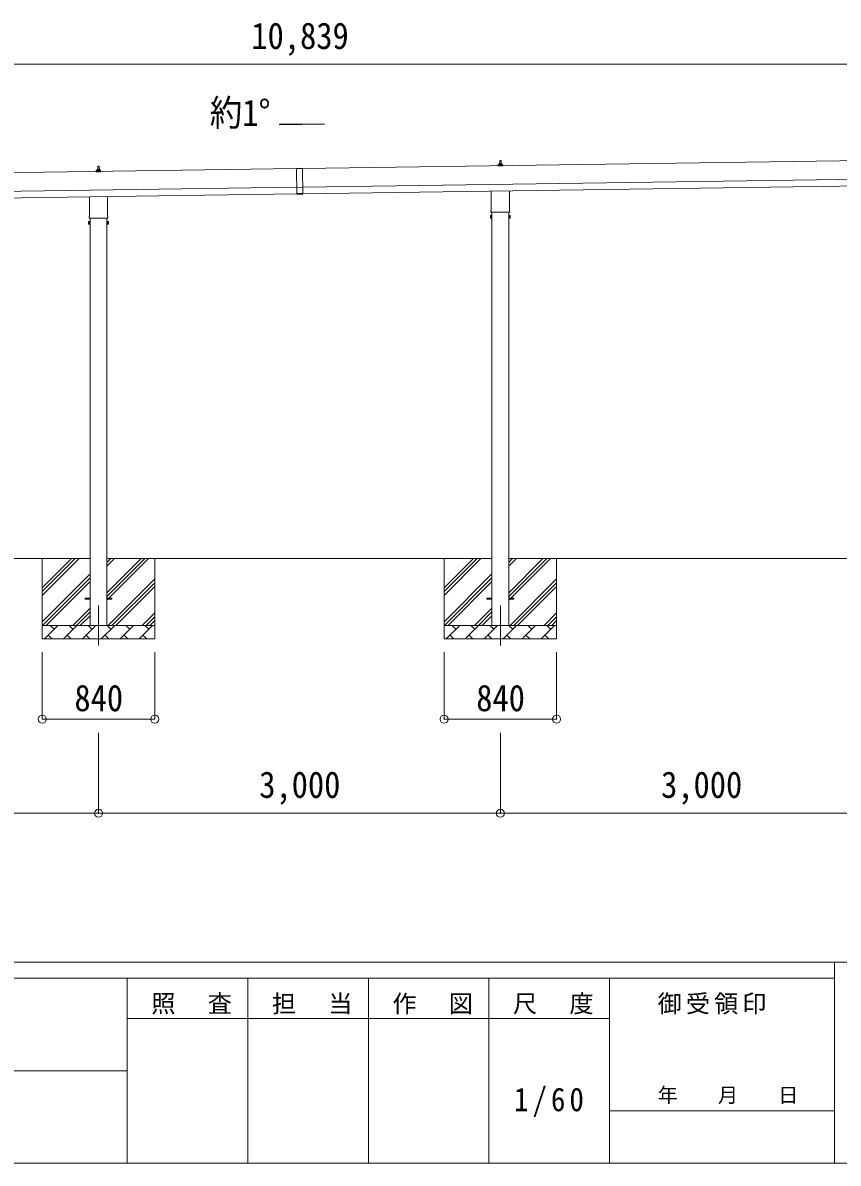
# Model space of a CAD drawing. Units: millimetres at full size, sheet at 1:60. Extents: x -16864 to 16864, y -11640 to 11640.
# Drawn here: x 4623 to 10710, y -11640 to -3130 of the extents above; entities that cross this region are included whole.
import ezdxf
from ezdxf.enums import TextEntityAlignment as Align

# ---------------------------------------------------------------- set-up
doc = ezdxf.new("R2010")
doc.units = ezdxf.units.MM
doc.header["$LTSCALE"] = 60
doc.header["$PDMODE"] = 32
doc.header["$PDSIZE"] = 60
doc.linetypes.add('CHAIN1', pattern=[8, 5, -1, 1, -1])
for name, color, linetype, lineweight in [('0-1_Defpoints', 7, 'CHAIN1', 9), ('0-2_TEXT1', 4, 'Continuous', 9), ('0-3_SHAPE', 7, 'Continuous', 9), ('0-7_PARTS2', 7, 'Continuous', 9), ('0-8_TABLE1', 6, 'Continuous', 9), ('F-0', 7, 'Continuous', 9)]:
    doc.layers.add(name, color=color, linetype=linetype, lineweight=lineweight)
doc.styles.add('ＭＳ ゴシック', font='')
doc.styles.get('ＭＳ ゴシック').set_extended_font_data('MS Gothic')

msp = doc.modelspace()

# ---------------------------------------------------------------- linework, layer by layer
at = {"layer": '0-1_Defpoints'}
for p, q in [((5188, -7477.47), (5188, -7826.47)), ((8188, -7477.47), (8188, -7826.47))]:
    msp.add_line(p, q, dxfattribs=at)
at = {"layer": '0-2_TEXT1'}
for p, q in [((6875.91, -3886.64), (6539.91, -3891.44)), ((12075.7, -4139.81), (6710.75, -4216.45)), ((8182.31, -4182.5), (8183.04, -4158.97)), ((8184.04, -4158), (8192.58, -4158)), ((8193.58, -4158.97), (8194.31, -4182.5)), ((6665.75, -4217.1), (1300.8, -4293.74)), ((5170.06, -4240.86), (5170.06, -4233.14)), ((5206.56, -4240.86), (5170.06, -4240.86)), ((5170.44, -4232.36), (5206.18, -4232.36)), ((5170.82, -4232.17), (5177.55, -4230.54)), ((5177.93, -4230.36), (5198.69, -4230.36)), ((5178.31, -4229.57), (5178.31, -4225.36)), ((5179.31, -4225.36), (5197.31, -4225.36)), ((5182.31, -4225.36), (5183.04, -4201.83)), ((5184.04, -4200.86), (5192.58, -4200.86)), ((5193.58, -4201.83), (5194.31, -4225.36)), ((5198.31, -4229.57), (5198.31, -4225.36)), ((5205.8, -4232.17), (5199.07, -4230.54)), ((5206.56, -4240.86), (5206.56, -4233.14)), ((6665.74, -4216.1), (6710.73, -4215.45)), ((6665.74, -4216.1), (6668.49, -4408.58)), ((6710.75, -4216.45), (6665.75, -4217.1)), ((6710.73, -4215.45), (6713.48, -4407.93)), ((8170.06, -4198), (8170.06, -4190.28)), ((8206.56, -4198), (8170.06, -4198)), ((8170.44, -4189.5), (8206.18, -4189.5)), ((8170.82, -4189.31), (8177.55, -4187.68)), ((8177.93, -4187.5), (8198.69, -4187.5)), ((8178.31, -4186.71), (8178.31, -4182.5)), ((8179.31, -4182.5), (8197.31, -4182.5)), ((8198.31, -4186.71), (8198.31, -4182.5)), ((8205.8, -4189.31), (8199.07, -4187.68)), ((8206.56, -4198), (8206.56, -4190.28)), ((6712.75, -4356.44), (12077.7, -4279.8)), ((6713.46, -4406.43), (12078.41, -4329.79)), ((1302.8, -4433.72), (6667.75, -4357.08)), ((1303.51, -4483.72), (6668.47, -4407.08)), ((6712.76, -4357.44), (6667.77, -4358.08)), ((6713.41, -4402.93), (6668.42, -4403.58)), ((6713.48, -4407.93), (6668.49, -4408.58)), ((8119.7, -4531.98), (8119.7, -4386.34)), ((8256.3, -4384.39), (8256.3, -4531.98)), ((5119.7, -4574.84), (5119.7, -4429.2)), ((5256.3, -4427.25), (5256.3, -4574.84)), ((5118, -4583.61), (5118, -4578.11)), ((5255.94, -4587.11), (5120.07, -4587.11)), ((5125.5, -4587.11), (5125.5, -7627.47)), ((5250.5, -7627.47), (5250.5, -4587.11)), ((5258, -4578.11), (5258, -4583.61)), ((8114, -4570.26), (8114.76, -4568.94)), ((8114, -4570.26), (8114, -4587.26)), ((8114, -4587.26), (8114.76, -4588.57)), ((8121, -4573.85), (8114.76, -4573.85)), ((8121, -4583.66), (8114.76, -4583.66)), ((8121, -4588.57), (8114.76, -4588.57)), ((8118, -4540.76), (8118, -4535.26)), ((8255.94, -4544.26), (8120.07, -4544.26)), ((8123.5, -4587.96), (8121, -4587.96)), ((8125.5, -4544.26), (8125.5, -7627.47)), ((8250.5, -7627.47), (8250.5, -4544.26)), ((8252.5, -4587.96), (8255, -4587.96)), ((8255, -4573.85), (8261.24, -4573.85)), ((8255, -4583.66), (8261.24, -4583.66)), ((8255, -4588.57), (8261.24, -4588.57)), ((8258, -4535.26), (8258, -4540.76)), ((8262, -4570.26), (8261.24, -4568.94)), ((8262, -4587.26), (8261.24, -4588.57)), ((8262, -4570.26), (8262, -4587.26)), ((5114, -4613.11), (5114.76, -4611.8)), ((5114, -4613.11), (5114, -4630.11)), ((5114, -4630.11), (5114.76, -4631.43)), ((5121, -4616.71), (5114.76, -4616.71)), ((5121, -4626.52), (5114.76, -4626.52)), ((5121, -4631.43), (5114.76, -4631.43)), ((5123.5, -4630.81), (5121, -4630.81)), ((5252.5, -4630.81), (5255, -4630.81)), ((5255, -4616.71), (5261.24, -4616.71)), ((5255, -4626.52), (5261.24, -4626.52)), ((5255, -4631.43), (5261.24, -4631.43)), ((5262, -4613.11), (5261.24, -4611.8)), ((5262, -4630.11), (5261.24, -4631.43)), ((5262, -4613.11), (5262, -4630.11)), ((5088, -7422.97), (5125.5, -7422.97)), ((5088, -7431.97), (5088, -7422.97)), ((5088, -7422.97), (5125.5, -7422.97)), ((5088, -7431.97), (5088, -7422.97)), ((5088, -7431.97), (5125.5, -7431.97)), ((5088, -7431.97), (5125.5, -7431.97)), ((5250.5, -7422.97), (5288, -7422.97)), ((5250.5, -7422.97), (5288, -7422.97)), ((5250.5, -7431.97), (5288, -7431.97)), ((5250.5, -7431.97), (5288, -7431.97)), ((5288, -7431.97), (5288, -7422.97)), ((5288, -7431.97), (5288, -7422.97)), ((8088, -7422.97), (8125.5, -7422.97)), ((8088, -7431.97), (8088, -7422.97)), ((8088, -7422.97), (8125.5, -7422.97)), ((8088, -7431.97), (8088, -7422.97)), ((8088, -7431.97), (8125.5, -7431.97)), ((8088, -7431.97), (8125.5, -7431.97)), ((8250.5, -7422.97), (8288, -7422.97)), ((8250.5, -7422.97), (8288, -7422.97)), ((8250.5, -7431.97), (8288, -7431.97)), ((8250.5, -7431.97), (8288, -7431.97)), ((8288, -7431.97), (8288, -7422.97)), ((8288, -7431.97), (8288, -7422.97))]:
    msp.add_line(p, q, dxfattribs=at)
for points in [[(8121, -4588.57), (8121, -4568.94), (8114.76, -4568.94)], [(8121, -4587.96), (8121, -4569.56), (8123.5, -4569.56)], [(8255, -4587.96), (8255, -4569.56), (8252.5, -4569.56)], [(8255, -4588.57), (8255, -4568.94), (8261.24, -4568.94)], [(5121, -4631.43), (5121, -4611.8), (5114.76, -4611.8)], [(5121, -4630.81), (5121, -4612.41), (5123.5, -4612.41)], [(5255, -4630.81), (5255, -4612.41), (5252.5, -4612.41)], [(5255, -4631.43), (5255, -4611.8), (5261.24, -4611.8)]]:
    msp.add_lwpolyline(points, dxfattribs=at)
for points in [[(8123.5, -4589.26), (8123.5, -4568.26), (8125.5, -4568.26), (8125.5, -4589.26)], [(8252.5, -4589.26), (8252.5, -4568.26), (8250.5, -4568.26), (8250.5, -4589.26)], [(5123.5, -4632.11), (5123.5, -4611.11), (5125.5, -4611.11), (5125.5, -4632.11)], [(5252.5, -4632.11), (5252.5, -4611.11), (5250.5, -4611.11), (5250.5, -4632.11)]]:
    msp.add_lwpolyline(points, close=True, dxfattribs=at)
for centre, radius, start, end in [((8184.04, -4159), 1, 90, 178.60509), ((8192.58, -4159), 1, 1.39491, 90), ((5171.06, -4233.14), 1, 103.62699, 180), ((5177.31, -4229.57), 1, 283.62699, 0), ((5182.4, -4225.99), 4.13, 90, 171.17633), ((5179.31, -4226.36), 1, 90, 180), ((5184.04, -4201.86), 1, 90, 178.60509), ((5191.64, -4225.36), 4.83, 133.60282, 180), ((5184.98, -4225.36), 4.83, 0, 46.39718), ((5192.58, -4201.86), 1, 1.39491, 90), ((5194.22, -4225.99), 4.13, 8.82367, 90), ((5197.31, -4226.36), 1, 0, 90), ((5199.31, -4229.57), 1, 180, 256.37301), ((5205.56, -4233.14), 1, 0, 76.37301), ((8171.06, -4190.28), 1, 103.62699, 180), ((8177.31, -4186.71), 1, 283.62699, 0), ((8182.4, -4183.13), 4.13, 90, 171.17633), ((8179.31, -4183.5), 1, 90, 180), ((8191.64, -4182.5), 4.83, 133.60282, 180), ((8184.98, -4182.5), 4.83, 0, 46.39718), ((8194.22, -4183.13), 4.13, 8.82367, 90), ((8197.31, -4183.5), 1, 0, 90), ((8199.31, -4186.71), 1, 180, 256.37301), ((8205.56, -4190.28), 1, 0, 76.37301), ((5122, -4578.11), 4, 125.09963, 180), ((5122, -4583.61), 4, 180, 194.47751), ((5122, -4583.61), 4, 194.47751, 241.04498), ((5254, -4583.61), 4, 298.95502, 345.52249), ((5254, -4578.11), 4, 0, 54.90037), ((5254, -4583.61), 4, 345.52249, 0), ((8130.24, -4578.76), 16.24, 162.41205, 197.58795), ((8118.35, -4571.4), 4.34, 145.61575, 214.38425), ((8118.35, -4586.12), 4.34, 145.61575, 214.38425), ((8122, -4535.26), 4, 125.09963, 180), ((8122, -4540.76), 4, 180, 194.47751), ((8122, -4540.76), 4, 194.47751, 241.04498), ((8254, -4540.76), 4, 298.95502, 345.52249), ((8254, -4535.26), 4, 0, 54.90037), ((8254, -4540.76), 4, 345.52249, 0), ((8245.76, -4578.76), 16.24, 342.41205, 17.58795), ((8257.66, -4571.4), 4.34, 325.61575, 34.38425), ((8257.66, -4586.12), 4.34, 325.61575, 34.38425), ((5130.24, -4621.61), 16.24, 162.41205, 197.58795), ((5118.35, -4614.25), 4.34, 145.61575, 214.38425), ((5118.35, -4628.98), 4.34, 145.61575, 214.38425), ((5245.76, -4621.61), 16.24, 342.41205, 17.58795), ((5257.66, -4614.25), 4.34, 325.61575, 34.38425), ((5257.66, -4628.98), 4.34, 325.61575, 34.38425)]:
    msp.add_arc(centre, radius, start, end, dxfattribs=at)
at = {"layer": '0-3_SHAPE'}
for p, q in [((5125.5, -7127.47), (2250.5, -7127.47)), ((4768, -7127.47), (4768, -7727.47)), ((4768, -7345.95), (4986.49, -7127.47)), ((4768, -7374.24), (5014.77, -7127.47)), ((4768, -7402.52), (5043.05, -7127.47)), ((8125.5, -7127.47), (5250.5, -7127.47)), ((5250.5, -7156.3), (5279.33, -7127.47)), ((5250.5, -7184.58), (5307.61, -7127.47)), ((5250.5, -7439.14), (5562.17, -7127.47)), ((5250.5, -7382.57), (5505.6, -7127.47)), ((5250.5, -7410.85), (5533.89, -7127.47)), ((5608, -7127.47), (5608, -7727.47)), ((7768, -7127.47), (7768, -7727.47)), ((7768, -7345.95), (7986.49, -7127.47)), ((7768, -7374.24), (8014.77, -7127.47)), ((7768, -7402.52), (8043.05, -7127.47)), ((11125.5, -7127.47), (8250.5, -7127.47)), ((8250.5, -7156.3), (8279.33, -7127.47)), ((8250.5, -7184.58), (8307.61, -7127.47)), ((8250.5, -7439.14), (8562.17, -7127.47)), ((8250.5, -7382.57), (8505.6, -7127.47)), ((8250.5, -7410.85), (8533.89, -7127.47)), ((8608, -7127.47), (8608, -7727.47)), ((4768, -7600.51), (5125.5, -7243.01)), ((4768, -7628.8), (5125.5, -7271.3)), ((4797.61, -7627.47), (5125.5, -7299.58)), ((5260.16, -7627.47), (5608, -7279.63)), ((5288.44, -7627.47), (5608, -7307.91)), ((7768, -7600.51), (8125.5, -7243.01)), ((7768, -7628.8), (8125.5, -7271.3)), ((7797.61, -7627.47), (8125.5, -7299.58)), ((8260.16, -7627.47), (8608, -7279.63)), ((8288.44, -7627.47), (8608, -7307.91)), ((5316.73, -7627.47), (5608, -7336.2)), ((8316.73, -7627.47), (8608, -7336.2)), ((4995.6, -7627.47), (5125.5, -7497.57)), ((5023.89, -7627.47), (5125.5, -7525.85)), ((5052.17, -7627.47), (5125.5, -7554.14)), ((5514.72, -7627.47), (5608, -7534.19)), ((5543, -7627.47), (5608, -7562.47)), ((7995.6, -7627.47), (8125.5, -7497.57)), ((8023.89, -7627.47), (8125.5, -7525.85)), ((8052.17, -7627.47), (8125.5, -7554.14)), ((8514.72, -7627.47), (8608, -7534.19)), ((8543, -7627.47), (8608, -7562.47)), ((4768, -7627.47), (5608, -7627.47)), ((4784.45, -7727.47), (4884.45, -7627.47)), ((4855.9, -7656.02), (4827.34, -7627.47)), ((4925.87, -7727.47), (5025.87, -7627.47)), ((4997.32, -7656.02), (4968.76, -7627.47)), ((5067.29, -7727.47), (5167.29, -7627.47)), ((5138.74, -7656.02), (5110.19, -7627.47)), ((5208.71, -7727.47), (5308.71, -7627.47)), ((5280.16, -7656.02), (5251.61, -7627.47)), ((5350.14, -7727.47), (5450.14, -7627.47)), ((5421.58, -7656.02), (5393.03, -7627.47)), ((5491.56, -7727.47), (5591.56, -7627.47)), ((5563, -7656.02), (5534.45, -7627.47)), ((5571.29, -7627.47), (5608, -7590.76)), ((7768, -7627.47), (8608, -7627.47)), ((7784.45, -7727.47), (7884.45, -7627.47)), ((7855.9, -7656.02), (7827.34, -7627.47)), ((7925.87, -7727.47), (8025.87, -7627.47)), ((7997.32, -7656.02), (7968.76, -7627.47)), ((8067.29, -7727.47), (8167.29, -7627.47)), ((8138.74, -7656.02), (8110.19, -7627.47)), ((8208.71, -7727.47), (8308.71, -7627.47)), ((8280.16, -7656.02), (8251.61, -7627.47)), ((8350.14, -7727.47), (8450.14, -7627.47)), ((8421.58, -7656.02), (8393.03, -7627.47)), ((8491.56, -7727.47), (8591.56, -7627.47)), ((8563, -7656.02), (8534.45, -7627.47)), ((8571.29, -7627.47), (8608, -7590.76)), ((5608, -7727.47), (4768, -7727.47)), ((4813, -7698.92), (4841.56, -7727.47)), ((4954.42, -7698.92), (4982.98, -7727.47)), ((5095.85, -7698.92), (5124.4, -7727.47)), ((5237.27, -7698.92), (5265.82, -7727.47)), ((5378.69, -7698.92), (5407.24, -7727.47)), ((5520.11, -7698.92), (5548.66, -7727.47)), ((8608, -7727.47), (7768, -7727.47)), ((7813, -7698.92), (7841.56, -7727.47)), ((7954.42, -7698.92), (7982.98, -7727.47)), ((8095.85, -7698.92), (8124.4, -7727.47)), ((8237.27, -7698.92), (8265.82, -7727.47)), ((8378.69, -7698.92), (8407.24, -7727.47)), ((8520.11, -7698.92), (8548.66, -7727.47))]:
    msp.add_line(p, q, dxfattribs=at)
at = {"layer": '0-7_PARTS2', "color": 4}
for p, q in [((6539.91, -3891.44), (6539.91, -3886.64)), ((6539.91, -3886.64), (6875.91, -3886.64))]:
    msp.add_line(p, q, dxfattribs=at)
at = {"layer": '0-8_TABLE1'}
for p, q in [((12108.71, -3439.83), (1269.79, -3439.83)), ((4768, -8326.47), (4768, -7826.47)), ((5608, -8326.47), (5608, -7826.47)), ((7768, -8326.47), (7768, -7826.47)), ((8608, -8326.47), (8608, -7826.47)), ((4768, -8326.47), (5608, -8326.47)), ((7768, -8326.47), (8608, -8326.47)), ((5188, -9028.47), (5188, -8428.47)), ((8188, -9028.47), (8188, -8428.47)), ((5188, -9028.47), (2188, -9028.47)), ((8188, -9028.47), (5188, -9028.47)), ((11188, -9028.47), (8188, -9028.47))]:
    msp.add_line(p, q, dxfattribs=at)
for p in [(4768, -8326.47), (5608, -8326.47), (7768, -8326.47), (8608, -8326.47), (5188, -9028.47), (8188, -9028.47)]:
    msp.add_point(p, dxfattribs=at)
at = {"layer": 'F-0', "color": 5, "lineweight": 5}
for p, q in [((-16864.12, -10140), (16015.88, -10140)), ((10682.37, -10140), (10682.37, -11640)), ((-16864.12, -10260), (10682.37, -10260)), ((5402.37, -10260), (5402.37, -11640)), ((6302.37, -10260), (6302.37, -11640)), ((7202.37, -10260), (7202.37, -11640)), ((8102.36, -10260), (8102.36, -11640)), ((9002.37, -10260), (9002.37, -11640)), ((5402.37, -10560), (9002.37, -10560)), ((-6897.63, -10950), (5402.37, -10950)), ((9002.37, -11250), (10682.37, -11250)), ((-16864.12, -11640), (16015.88, -11640))]:
    msp.add_line(p, q, dxfattribs=at)

# ---------------------------------------------------------------- texts
at = {"layer": '0-7_PARTS2', "style": 'ＭＳ ゴシック', "width": 0.9}
msp.add_text('約1°', height=197.9, dxfattribs=at).set_placement((6018.82, -3959.19), align=Align.BOTTOM_LEFT)
at = {"layer": '0-8_TABLE1', "color": 7, "style": 'ＭＳ ゴシック', "width": 0.9}
for s, p in [('10,839', (6329.25, -3384.83)), ('840', (5008, -8326.47)), ('840', (8008, -8326.47)), ('3,000', (6388, -8973.47)), ('3,000', (9388, -8973.47))]:
    msp.add_text(s, height=197.9, dxfattribs=at).set_placement(p, align=Align.BOTTOM_LEFT)
at = {"layer": 'F-0', "style": 'ＭＳ ゴシック'}
msp.add_text('年\u3000\u3000月\u3000\u3000日', height=110, dxfattribs=at).set_placement((9362.37, -11220), align=Align.BOTTOM_LEFT)
at = {"layer": 'F-0', "attachment_point": 7, "style": 'ＭＳ ゴシック'}
for s, insert, char_height in [('\\T1.17;照\u3000査', (5582.37, -10530), 132), ('\\T1.17;担\u3000当', (6482.37, -10530), 132), ('\\T1.17;作\u3000図', (7382.37, -10530), 132), ('\\T1.17;尺\u3000度', (8282.37, -10530), 132), ('\\T1.17;御受領印', (9362.37, -10530), 132), ('\\T1.28;\\W0.9;1/60', (8289.87, -11295), 176)]:
    msp.add_mtext(s, dxfattribs=dict(at, insert=insert, char_height=char_height))

doc.saveas('drawing.dxf')
